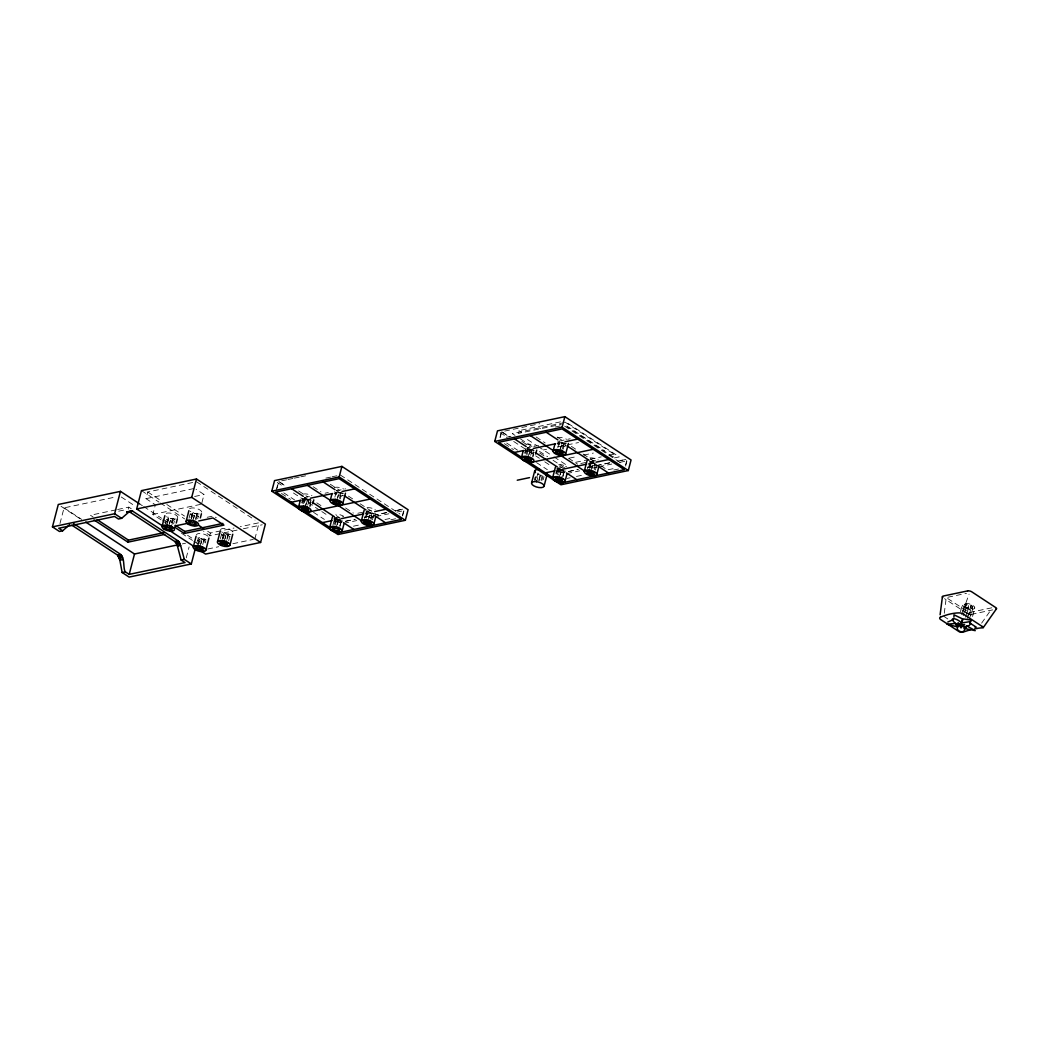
<?xml version="1.0" encoding="UTF-8"?>
<svg xmlns="http://www.w3.org/2000/svg" width="1049" height="1049" viewBox="0 0 1049 1049"><rect width="100%" height="100%" fill="white"/><g stroke="black" fill="none" stroke-linecap="round" stroke-linejoin="round"><path stroke-width="0.75" stroke-dasharray="5 3.75" d="M944.27 613.245L946.264 597.576L969.184 612.577L992.538 607.646M59.963 523.543L64.041 507.873L116.688 496.767M128.293 509.158L128.817 507.139L131.545 508.922M161.035 519.819L152.839 514.456L155.357 504.779L146.008 498.655L147.739 491.994L193.291 482.383M165.244 523.792L165.991 520.907M166.922 522.94L168.43 517.157L170.672 518.704L173.019 518.298L174.763 519.517L172.416 519.924L171.669 522.822M167.368 523.569L168.732 519.045L166.489 517.498L168.43 517.157M168.784 525.942L170.672 518.704M169.728 523.163L170.489 520.265L172.705 521.812L174.632 521.471L172.416 519.924M171.892 522.638L173.019 518.298M171.944 524.697L172.705 521.812M173.636 523.857L174.396 520.96M189.043 518.206L190.551 512.423L192.478 512.082L194.721 513.643L197.068 513.223L198.825 514.443L197.697 518.783M190.984 517.865L192.478 512.082M191.416 518.494L192.177 515.61L194.537 515.19L196.753 516.737L198.694 516.396L196.478 514.849L198.825 514.443M191.652 518.311L192.78 513.971L190.551 512.423M192.846 520.868L194.721 513.643M193.79 518.088L194.537 515.19M195.35 519.189L197.068 513.223M196.006 519.622L196.753 516.737M186.25 557.884L189.108 546.909M201.893 502.799L204.044 494.499L196.032 489.24M196.871 542.857L197.618 539.973L199.979 539.566L198.851 543.893M197.802 544.89L199.677 537.665L201.919 539.225L204.267 538.806L206.024 540.025L205.263 542.923M198.615 544.077L199.376 541.192L201.736 540.773L203.952 542.32L205.892 541.979L203.676 540.432L202.536 544.772M200.031 546.45L201.919 539.225M200.975 543.67L201.736 540.773M202.759 544.588L204.267 538.806M209.63 535.987L210.403 533.023L233.966 528.04M220.395 538.662L221.903 532.879L223.843 532.538L226.086 534.098L228.433 533.692L230.177 534.898L227.83 535.318L227.082 538.203M222.336 538.321L223.843 532.538M222.781 538.963L223.529 536.065L225.889 535.659L228.105 537.193L230.046 536.852L227.83 535.318M223.017 538.766L224.145 534.439L221.903 532.879M224.198 541.323L226.086 534.098M225.142 538.543L225.889 535.659M226.925 539.474L228.433 533.692M228.669 540.681L229.429 537.796M254.841 539.068L259.09 522.743L240.247 526.716M276.28 490.027L278.129 482.907M276.988 488.401L278.431 482.855M301.692 502.786L302.833 498.459L304.682 498.065L307.029 499.599L309.285 499.127L311.12 500.321L308.865 500.793L311.186 502.327L309.337 502.707L307.003 501.186L304.748 501.671L302.912 500.465L302.151 503.363M303.174 503.848L304.682 498.065M304.42 502.877L305.18 499.993L302.833 498.459M304.774 508.267L307.029 499.599M305.875 505.526L307.003 501.186M307.737 505.133L309.285 499.127M309.612 506.103L310.74 501.763M310.058 506.654L310.819 503.769M334.867 497.147L336.375 491.365L338.722 492.899L340.977 492.427L342.813 493.633L340.558 494.105L342.879 495.626L341.03 496.02L338.696 494.499L336.441 494.971L334.605 493.777L336.86 493.292L335.732 497.632M336.847 500.137L338.722 492.899M337.948 497.383L338.696 494.499M339.43 498.445L340.977 492.427M332.926 525.195L334.054 520.855L336.323 520.37L335.129 524.946M340.269 498.904L341.03 496.02M334.316 524.225L335.824 518.442L338.171 519.989L340.427 519.504L339.26 524.08M336.296 527.214L338.171 519.989M337.398 524.474L338.145 521.576L340.479 523.097L342.341 522.704L340.007 521.183L342.262 520.71L341.135 525.051M339.719 525.995L340.781 522.245L355.047 519.242M340.007 526.414L341.095 522.245L355.27 519.255M364.619 518.494L365.367 515.61M366.022 517.537L367.517 511.755L369.864 513.289L372.12 512.817L373.955 514.023L371.7 514.495L374.034 516.016L372.172 516.41L369.851 514.889L367.583 515.361L365.747 514.167L368.015 513.682L366.822 518.258M367.989 520.514L369.864 513.289M369.091 517.773L369.851 514.889M370.612 518.599L372.12 512.817M371.425 519.294L372.172 516.41M372.447 519.793L373.575 515.465M402.318 515.885L403.76 510.339M402.659 515.806L404.101 510.247M499.967 437.433L501.081 433.158M500.307 437.276L501.75 431.716L539.776 423.691M560.454 421.868L518.914 430.641L518.18 433.46L561.307 424.36M524.644 453.037L525.772 448.71L527.634 448.316L529.981 449.851L532.236 449.365L534.072 450.572L531.817 451.044L534.138 452.565L532.289 452.958L529.955 451.437L527.699 451.922L525.864 450.716L525.103 453.614M526.126 454.099L527.634 448.316M526.939 454.807L528.119 450.244L525.772 448.71M527.726 458.518L529.981 449.851M529.207 454.335L529.955 451.437M530.689 455.384L532.236 449.365M532.564 456.354L533.692 452.014M533.01 456.905L533.771 454.02M536.918 480.809L534.57 479.275L535.318 476.39M534.662 481.294L536.55 474.069M537.927 473.099L536.432 478.882L534.57 479.275M536.498 482.488L538.793 473.584M538.78 480.429L540.274 474.646M539.134 480.573L540.628 474.791M540.982 480.18L542.163 475.603M541.835 480.652L542.962 476.312M543.251 479.695L543.998 476.81M557.819 447.399L559.327 441.616L561.674 443.15L563.929 442.678L565.765 443.884L563.51 444.356L565.831 445.877L563.982 446.271L561.648 444.75L559.379 445.222L557.557 444.029L559.812 443.543L559.065 446.441M559.419 451.831L561.674 443.15M560.52 449.09L561.648 444.75M555.786 473.427L556.547 470.529L564.428 468.864M562.382 448.697L563.929 442.678M556.245 473.991L557.006 471.106L559.261 470.621L558.081 475.197M563.221 449.156L563.982 446.271M557.268 474.476L558.776 468.693L561.123 470.227L563.379 469.755L561.831 475.774M559.235 477.465L561.123 470.227M560.35 474.712L561.097 471.827L563.431 473.348L565.28 472.955L562.959 471.434L565.214 470.962L564.087 475.302M562.67 476.246L563.733 472.496L577.999 469.493M562.959 476.652L564.034 472.496L578.301 469.48M587.571 468.746L588.319 465.861M588.961 467.788L590.469 462.006L592.816 463.54L595.071 463.068L593.904 467.631M589.774 468.51L590.967 463.933L588.62 462.399L590.469 462.006M590.941 470.765L592.816 463.54M592.042 468.024L592.79 465.14L595.124 466.661L596.973 466.267L594.652 464.746L596.907 464.261M594.363 469.546L595.124 466.661M595.399 470.044L596.527 465.717M565.005 422.091L614.058 454.191L613.324 457.023L566.893 426.628M625.624 464.825L626.738 460.55M625.61 466.058L627.42 459.121L617.913 461.127M960.464 611.672L962.274 604.749M961.736 614.609L964.385 604.46L966.234 604.067L968.581 605.601L970.954 605.103L972.79 606.309L969.774 617.9M963.231 610.846L964.359 606.492L966.732 605.994L965.067 612.052M963.218 615.671L966.234 604.067M965.565 617.205L968.581 605.601M967.047 612.996L968.555 607.201L970.889 608.722L972.751 608.328L970.863 615.579M967.401 618.412L970.954 605.103M969.381 614.517L970.889 608.722M972.567 616.445L974.796 607.896M962.982 610.938L969.079 594.167M967.912 615.448L969.184 612.577M981.628 623.145L991.633 608.931M146.008 498.655L194.694 488.375M116.033 509.84L90.437 515.243L93.164 517.026M117.632 509.499L128.817 507.139M118.707 511.178L126.693 509.499M194.629 496.479L204.044 494.499M281.67 480.809L286.679 479.813M288.003 479.472L292.986 478.475M294.349 478.134L299.28 477.151M300.853 476.823L305.587 475.813M506.274 437.315L511.033 436.318M555.393 426.956L560.153 425.946M152.839 514.456L201.526 504.176M325.846 478.108L330.566 477.111M332.14 476.771L336.873 475.774M527.463 447.792L530.637 447.123L521.55 441.183M533.81 446.454L538.557 445.458M559.156 441.104L570.236 438.757M559.327 441.616L557.465 442.009L559.812 443.543M207.191 517.288L213.537 515.951L216.264 517.734M523.779 450.48L530.112 449.142M557.045 443.452L561.792 442.455M304.525 497.554L312.445 495.875M325.111 493.2L328.285 492.532M336.204 490.853L345.711 488.847M525.864 450.716L528.119 450.244M300.827 500.229L307.16 498.891M334.093 493.2L338.853 492.204M302.912 500.465L305.18 499.993M543.395 449.955L546.581 449.287M557.766 446.926L565.752 445.235L559.196 440.75M567.352 444.907L578.537 442.547M569.358 458.138L577.343 456.446M583.742 455.096L593.341 453.076M237.087 530.086L210.351 535.724L203.598 531.305M243.368 528.762L262.237 524.775M182.356 543.893L185.542 543.225M575.717 462.294L588.502 459.593M590.102 459.252L601.274 456.892M609.259 455.2L614.058 454.191M557.032 468.523L566.539 466.517M580.792 463.501L598.218 459.816M590.954 461.744L595.753 460.734M558.776 468.693L556.914 469.087L559.261 470.621M589.079 463.252L595.426 461.914M614.452 457.902L619.212 456.892L566.211 422.196L512.292 433.591L515.007 435.361M588.187 463.842L592.947 462.845M334.08 518.272L343.587 516.265A6.451 2.649 14.6 0 0 335.824 514.298M357.84 513.249L375.267 509.565M590.967 463.933L588.699 464.419L590.535 465.612L592.79 465.14M335.824 518.442L333.975 518.835L336.323 520.37M367.517 511.755L365.668 512.148L368.015 513.682M561.097 471.827L558.842 472.299L557.006 471.106M335.142 519.95L341.476 518.612M365.236 513.59L373.156 511.925M587.506 467.487L609.679 462.806M617.599 461.127L625.532 459.449M587.807 467.474L609.98 462.793M207.715 549.02L218.717 546.699M232.852 543.723L253.268 539.409M338.145 521.576L335.89 522.061L334.054 520.855M566.906 473.532L579.73 470.817M592.567 468.103L597.379 467.093M598.979 466.753L611.803 464.038M619.828 462.347L627.84 460.655M364.554 517.236L386.727 512.555M364.724 517.262L386.793 512.607M343.954 523.281L356.791 520.566M369.615 517.852L374.427 516.842M376.027 516.501L388.864 513.787M396.876 512.096L404.901 510.404M566.985 478.436L570.158 477.767M576.491 476.43L582.824 475.092M608.184 469.729L616.104 468.064M613.796 470.018L618.543 469.008M353.461 526.192L361.341 524.526M384.983 519.543L392.864 517.891M390.844 519.766L395.591 518.757M947.824 597.248L966.509 593.301M968.555 607.201L966.195 607.699L964.359 606.492M972.79 606.309L970.417 606.807L972.751 608.328M971.217 614.399L992.656 609.875M192.78 513.971L190.42 514.39L192.177 515.61M168.732 519.045L166.371 519.465L168.115 520.684L170.489 520.265M199.677 537.665L197.75 538.006L199.979 539.566M224.145 534.439L221.785 534.846L223.529 536.065M203.676 540.432L206.024 540.025M566.408 443.465L565.949 443.504A6.451 2.649 14.6 0 1 558.658 441.813M343.456 493.214L342.997 493.253A6.451 2.649 14.6 0 1 335.706 491.561M199.153 513.944L198.681 513.984A6.451 2.649 14.6 0 1 190.302 511.374L190.157 511.243M967.794 613.835L968.122 613.98A2.859 1.167 14.6 0 0 971.217 614.412M967.48 613.678L944.559 598.677M964.385 604.46L966.732 605.994M943.864 616.379L947.785 618.949M566.814 426.025L604.526 450.703M564.677 426.169L622.896 464.287M557.137 437.04L562.316 440.436M571.403 446.376L576.596 449.785M583.087 454.033L593.472 460.826M601.247 465.926L605.142 468.47M539.252 427.887L540.55 428.739M590.351 461.14L596.829 465.389M536.105 436.987L545.178 442.927M568.545 458.216L577.619 464.169M518.914 430.641L521.641 432.424M527.463 439.544L536.76 445.615M538.085 446.494L552.679 456.04M554.003 456.905L567.273 465.599M520.448 438.928L532.669 446.926M539.474 451.372L547.617 456.708M553.059 460.275L565.293 468.274M539.724 453.076L544.916 456.472M559.183 465.822L564.375 469.218M527.516 447.451L534.007 451.699M558.658 467.828L565.149 472.076M501.75 431.716L509.866 437.04M527.477 448.566L534.243 452.998M557.268 468.064L564.034 472.496M502.812 432.621L509.578 437.053M527.175 448.566L533.941 452.998M556.967 468.064L563.733 472.496M500.203 432.634L506.955 437.066M513.708 441.485L539.383 458.282M544.785 461.822L551.538 466.241M556.94 469.782L563.693 474.2M506.706 443.084L517.55 450.178M536.498 462.596L547.342 469.69M504.412 443.675L513.499 449.628M340.361 475.027L399.944 514.036M330.291 484.245L339.378 490.185M348.452 496.138L353.644 499.534M360.135 503.782L373.116 512.266M374.414 513.118L379.607 516.514M336.257 490.499L342.735 494.748M367.399 510.889L373.89 515.138M334.526 491.758L336.86 493.292M313.153 486.736L320.942 491.837M345.593 507.978L353.382 513.066M298.611 490.932L307.685 496.872M316.772 502.825L321.964 506.221M336.231 515.57L341.423 518.967M304.564 497.2L311.055 501.448M335.706 517.577L342.197 521.825M278.798 481.465L285.564 485.897M304.525 498.314L311.304 502.746M334.316 517.813L341.095 522.245M279.86 482.37L285.276 485.91M304.223 498.314L311.002 502.746M334.015 517.813L340.781 522.245M277.251 482.383L284.004 486.815M293.471 493.004L320.483 510.693M321.833 511.571L328.586 515.99M333.988 519.53L340.755 523.949M283.768 492.833L294.599 499.927M313.559 512.345L324.39 519.439M281.473 493.423L290.547 499.376M196.425 481.714L255.012 520.068M147.739 491.994L161.362 500.911M166.817 504.477L184.519 516.069M207.676 531.24L210.403 533.023M141.445 490.63L159.015 502.117M160.366 503.009L184.676 518.927M139.622 503.913L142.362 505.71M143.739 506.601L161.546 518.258M162.91 519.15L168.391 522.743M187.561 535.292L193.042 538.884M162.411 520.724L166.503 523.399M181.543 533.246L192.478 540.405M193.842 541.297L197.946 543.985M121.225 496.977L134.783 505.854M64.041 507.873L81.665 519.412M61.026 506.287L80.196 518.835M197.618 539.973L199.376 541.192M208.03 536.249L207.715 535.987A6.451 2.649 14.6 0 0 199.258 533.521L198.799 533.574A6.451 2.649 14.6 0 0 196.438 534.911M205.879 539.566A6.451 2.649 14.6 0 1 197.828 537.232M230.937 534.361A6.464 2.649 14.6 0 1 230.505 534.413L230.046 534.439A6.464 2.649 14.6 0 1 221.654 531.843M220.592 529.784A6.464 2.649 14.6 0 1 222.965 528.447L223.411 528.408A6.464 2.649 14.6 0 1 231.868 530.86L232.183 531.122A6.464 2.649 14.6 0 1 233.088 532.446M189.633 508.713A6.451 2.649 14.6 0 1 191.6 507.991L192.059 507.939A6.451 2.649 14.6 0 1 200.516 510.404L200.831 510.666A6.451 2.649 14.6 0 1 201.696 512.699M177.543 517.983A6.464 2.649 14.6 0 0 176.77 515.741L176.455 515.465A6.464 2.649 14.6 0 0 167.997 513.013L167.552 513.053A6.464 2.649 14.6 0 0 165.401 513.971M175.537 518.967A6.464 2.649 14.6 0 1 175.091 519.019L174.632 519.058A6.464 2.649 14.6 0 1 166.581 516.711M334.369 487.601A6.451 2.649 14.6 0 1 335.47 487.3L335.903 487.247A6.451 2.649 14.6 0 1 343.639 489.044M340.951 520.317A6.451 2.649 14.6 0 1 334.343 518.14M310.832 499.967A6.451 2.649 14.6 0 1 304.013 498.249M303.004 494.171A6.451 2.649 14.6 0 1 303.777 493.987L304.21 493.935A6.451 2.649 14.6 0 1 311.946 495.731M373.667 513.656A6.451 2.649 14.6 0 1 366.049 511.44M367.058 507.637A6.451 2.649 14.6 0 1 375.201 509.683M557.307 437.853A6.451 2.649 14.6 0 1 558.422 437.551L558.855 437.499A6.451 2.649 14.6 0 1 566.591 439.295M595.058 463.828A6.451 2.649 14.6 0 1 588.633 461.442M589.997 457.889A6.451 2.649 14.6 0 1 597.733 459.685M563.903 470.568A6.451 2.649 14.6 0 1 557.294 468.392M558.776 464.55A6.451 2.649 14.6 0 1 566.447 466.621M533.784 450.218A6.451 2.649 14.6 0 1 526.965 448.5M525.955 444.422A6.451 2.649 14.6 0 1 526.729 444.238L527.162 444.186A6.451 2.649 14.6 0 1 534.466 445.746M541.533 475.354A6.451 2.649 14.6 0 1 537.796 474.187M402.58 509.198L394.66 510.876L402.541 509.289M964.582 607.659A6.451 2.649 14.6 0 0 974.731 608.118A6.451 2.649 14.6 0 0 966.234 603.359A6.451 2.649 14.6 0 0 964.582 607.659"/><path stroke-width="1.5" d="M971.361 620.221L970.876 621.074M940.114 614.753L942.408 596.75M69.719 524.631L62.638 530.794L59.465 531.476L52.45 526.873L58.285 504.49L120.451 491.365L139.622 503.913M52.45 526.873L114.616 513.748L120.451 491.365M93.99 519.924L127.952 542.163L128.476 540.143L163.657 532.708M163.683 526.664L136.672 508.975L141.445 490.63L196.478 479L265.384 524.107L260.598 542.464L205.565 554.082L201.513 551.433M71.804 525.143L117.54 555.091L119.861 560.205L122.13 572.492L125.303 571.823L129.197 574.367L134.508 554.003L177.569 544.903M162.031 526.493L164.85 515.702M170.908 525.706L170.161 528.604L172.508 528.185L170.764 526.965L168.404 527.385L166.175 525.824L164.234 526.165L166.476 527.726L164.116 528.132L165.86 529.352L167.224 524.828M165.86 529.352L168.22 528.945L170.436 530.479L171.577 526.139M176.284 523.018L177.36 518.862M136.672 508.975L191.705 497.357L196.478 479M186.093 521.419L188.899 510.64M174.724 527.227L184.27 533.482L184.794 531.463L222.86 523.425M189.921 524.277L192.282 523.871L194.498 525.405L196.438 525.064L194.209 523.53L196.569 523.11L194.812 521.904L192.465 522.31L190.223 520.75L188.282 521.091L190.525 522.651L188.164 523.058L189.921 524.277L190.669 521.392M194.498 525.405L195.245 522.52M200.333 517.944L201.421 513.787M193.291 547.014L196.097 536.223M122.13 572.492L129.145 577.081L191.311 563.956L195.206 549.033M197.723 548.234L195.481 546.673L197.422 546.332L199.664 547.893L202.011 547.486L203.755 548.706L201.408 549.112L203.624 550.659L201.696 550.987L199.48 549.453L197.107 549.86L195.363 548.64L197.723 548.234L198.471 545.336M199.48 549.453L200.228 546.555M205.748 550.384A6.451 2.649 14.6 0 0 197.251 545.611A6.451 2.649 14.6 0 0 195.599 549.925A6.451 2.649 14.6 0 0 205.748 550.384L208.961 538.058M217.445 541.887L220.251 531.096M226.322 541.1L225.574 543.985L227.79 545.532L225.85 545.873L223.634 544.326L221.273 544.746L219.516 543.526L221.89 543.107L222.637 540.222M223.634 544.326L224.381 541.441M229.901 545.257A6.451 2.649 14.6 0 0 221.418 540.497A6.451 2.649 14.6 0 0 219.766 544.798A6.451 2.649 14.6 0 0 229.901 545.257L232.773 534.243M271.796 491.181L274.55 480.612L341.908 466.399L408.1 509.722L405.347 520.291L338.001 534.518L271.796 491.181L339.168 476.967L405.347 520.291M298.454 507.519L300.302 500.439M307.357 506.575L306.61 509.473L308.865 509.001L307.029 507.795L304.774 508.267L302.427 506.733L300.565 507.126L302.912 508.66L300.657 509.145L302.479 510.339L303.672 505.775M302.479 510.339L304.748 509.866L305.508 506.969M304.748 509.866L307.082 511.387L307.829 508.49M312.759 503.808L313.782 499.875M330.147 500.819L331.995 493.738M339.168 476.967L341.908 466.399M334.172 503.651L336.441 503.166L338.761 504.687L340.623 504.294L338.303 502.773L340.558 502.301L338.722 501.094L336.467 501.579L334.12 500.045L332.258 500.439L334.605 501.973L332.336 502.445L334.172 503.651L335.313 499.311M329.596 527.909L332.467 516.882M336.441 503.166L337.201 500.281M338.761 504.687L339.522 501.802M333.621 530.728L335.89 530.243L338.224 531.777L340.073 531.384L337.752 529.863L340.007 529.378L338.171 528.185L335.916 528.657L333.569 527.123L331.707 527.516L334.054 529.05L331.799 529.522L333.621 530.728L334.382 527.831M342.669 503.979A6.451 2.649 14.6 0 0 333.884 499.311A6.451 2.649 14.6 0 0 332.703 503.743A6.451 2.649 14.6 0 0 342.669 503.979L345.475 493.187M338.224 531.777L338.971 528.88M342.118 531.056A6.451 2.649 14.6 0 0 333.333 526.388A6.451 2.649 14.6 0 0 332.153 530.82A6.451 2.649 14.6 0 0 342.118 531.056L343.902 524.198M361.289 521.209L364.16 510.194M370.192 520.278L369.445 523.163L371.7 522.69L369.864 521.484L367.609 521.969L365.262 520.422L363.4 520.815L365.747 522.363L363.492 522.835L365.327 524.041L366.507 519.465M365.327 524.041L367.583 523.556L368.343 520.671M367.583 523.556L369.917 525.077L370.664 522.192M373.811 524.369A6.451 2.649 14.6 0 0 365.026 519.701A6.451 2.649 14.6 0 0 363.846 524.133A6.451 2.649 14.6 0 0 373.811 524.369L375.594 517.511M494.748 441.432L497.501 430.864L564.86 416.65L631.052 459.973L628.299 470.542L560.953 484.769L494.748 441.432L562.107 427.218L628.299 470.542M521.405 457.77L523.254 450.69M525.431 460.59L527.699 460.118L530.02 461.639L531.882 461.245L529.561 459.724L531.804 459.239L529.981 458.046L527.726 458.518L525.379 456.984L523.517 457.377L525.864 458.911L523.595 459.396L525.431 460.59L526.192 457.705M527.699 460.118L528.447 457.22M535.711 454.06L536.734 450.126M531.568 482.986L534.715 470.883M553.098 451.07L554.934 443.989M544.025 486.369A6.451 2.649 14.6 0 0 535.541 481.596A6.451 2.649 14.6 0 0 533.889 485.897A6.451 2.649 14.6 0 0 544.025 486.369L547.237 474.043M562.107 427.218L564.86 416.65M562.002 450.139L561.254 453.024L563.497 452.552L561.674 451.345L559.419 451.831L557.071 450.296L555.209 450.677L557.557 452.224L555.288 452.696L557.124 453.902L557.884 451.004M552.6 477.924L555.419 467.133M557.124 453.902L559.392 453.417L560.14 450.532M559.392 453.417L561.713 454.938L562.474 452.053M561.451 477.216L560.704 480.101L562.959 479.629L561.123 478.436L558.868 478.908L556.521 477.374L554.659 477.767L557.006 479.301L554.737 479.773L556.573 480.98L557.334 478.082M556.573 480.98L558.842 480.494L559.589 477.61M565.608 454.23A6.451 2.649 14.6 0 0 556.835 449.562A6.451 2.649 14.6 0 0 555.655 453.994A6.451 2.649 14.6 0 0 565.608 454.23L568.427 443.439M558.842 480.494L561.163 482.029L561.923 479.131M565.07 481.307A6.451 2.649 14.6 0 0 556.285 476.639A6.451 2.649 14.6 0 0 555.105 481.071A6.451 2.649 14.6 0 0 565.07 481.307L566.853 474.45M584.241 471.46L587.112 460.445M588.266 474.292L590.535 473.807L592.869 475.328L594.717 474.935L592.397 473.414L594.652 472.942L592.816 471.735L590.561 472.22L588.214 470.673L586.352 471.067L588.699 472.614L586.443 473.086L588.266 474.292L589.407 469.952M590.535 473.807L591.295 470.922M596.763 474.607A6.451 2.649 14.6 0 0 587.978 469.952A6.451 2.649 14.6 0 0 586.797 474.384A6.451 2.649 14.6 0 0 596.763 474.607L598.546 467.762M953.947 617.192L953.987 614.806L961.631 618.49L962.392 619.526L961.369 623.368L963.126 618.884L971.361 620.116M964.136 628.063L964.267 628.194A13.558 5.56 14.6 0 1 964.621 628.574C965.382 634.186 955.482 631.695 957.54 626.974A12.837 5.258 14.6 0 1 957.868 626.804L958.078 626.699M970.6 621.559L961.527 622.949A12.968 5.311 14.6 0 0 961.422 623.211L961.356 623.25A13.637 5.586 14.6 0 0 961.277 622.896C958.17 618.648 947.05 615.815 955.442 623.394A12.85 5.271 14.6 0 0 956.006 623.644L956.373 623.801M996.458 608.84L983.215 627.656A2.872 0.747 18.4 0 1 982.598 627.813A71.778 31.457 -40.9 0 0 977.13 628.417M62.638 530.794L58.744 528.25L114.564 516.462L118.458 519.019L121.632 518.337L128.712 512.174L132.633 511.138L178.16 540.943L180.625 545.441L184.296 559.366L191.311 563.956M940.599 617.1L941.137 616.878A68.041 39.757 -57.6 0 1 946.421 615.055L947.68 614.648A92.417 54.05 -57.7 0 1 954.013 613.298A72.119 42.144 -57.6 0 1 959.625 612.891A2.977 0.8 22.6 0 1 963.467 614.255M127.388 511.846L132.633 511.138M127.06 511.951L131.584 511.033M126.732 512.082L132.279 511.086M514.272 452.486L523.779 450.48M533.285 448.474L555.459 443.793M564.965 441.786L577.645 439.111M174.947 525.995L187.627 523.32M198.733 520.973L212.999 517.97L223.922 525.103L184.27 533.482M291.32 502.248L300.827 500.229M310.334 498.223L332.507 493.541M342.013 491.535L354.693 488.86M127.952 542.163L164.732 534.4M561.713 454.938L563.575 454.545L561.254 453.024M529.837 462.688L593.209 449.3M307.082 511.387L308.93 510.994L306.61 509.473M370.258 499.049L306.885 512.437L330.251 527.726M129.46 511.807L174.986 541.612L178.16 540.943M174.986 541.612L178.435 541.232M175.262 541.9L178.697 541.546M175.524 542.215L178.946 541.874M117.54 555.091C125.867 552.417 122.536 568.414 125.303 571.823M175.773 542.543L179.195 542.215M117.816 555.432L120.989 554.764M176.022 542.884L179.431 542.582M118.078 555.8L121.251 555.131M176.258 543.251L179.641 542.949M118.327 556.193L121.5 555.511M176.468 543.618L179.851 543.343M118.563 556.586L121.736 555.918M176.678 544.011L180.035 543.736M118.786 557.006L121.959 556.337M118.996 557.425L122.169 556.757M119.18 557.871L122.353 557.203M119.35 558.317L122.523 557.648M176.861 544.418L177.451 546.109L180.625 545.441M119.861 560.205L123.035 559.537M545.414 472.876L554.921 470.87M564.428 468.864L586.601 464.183M596.107 462.176L608.787 459.488M517.249 480.219L529.535 477.623M322.463 522.625L331.969 520.619M341.476 518.612L363.649 513.931M374.742 511.584L385.835 509.25M177.451 546.109L181.136 560.035L184.296 559.366M561.163 482.029L563.025 481.635L560.704 480.101M560.979 483.064L624.352 469.69L562.067 428.91L498.695 442.298L522.061 457.587M129.197 574.367L185.03 562.592L181.136 560.035M369.917 525.077L371.766 524.684L369.445 523.163M967.624 590.915L943.287 596.042A2.977 1.219 14.6 0 0 942.776 597.458M170.436 530.479L172.377 530.138L170.161 528.604M225.574 543.985L227.921 543.579L226.164 542.359L223.817 542.766L221.588 541.218L219.647 541.546L221.89 543.107M953.174 619.657L947.785 622.018M966.299 626.017L966.431 626.017A13.493 5.533 14.6 0 0 967.126 626.03C968.883 626.686 972.069 623.001 969.787 622.188M983.083 627.42L983.254 627.512A3.213 0.826 21.1 0 0 982.415 626.528M975.046 627.236L976.173 627.079L969.801 623.054M966.431 626.017L966.575 626.056A12.352 5.061 14.6 0 1 967.204 626.148L975.242 630.659L964.818 628.548A13.126 5.376 14.6 0 1 964.398 628.259L964.267 628.194M963.559 614.255L982.297 626.515M546.227 432.254L557.898 439.898M566.985 445.851L589.053 460.288M598.127 466.241L608.512 473.033M530.388 435.61L553.741 450.9M561.53 455.987L584.883 471.276M590.076 474.686L592.672 476.377M514.548 438.954L526.218 446.599M535.305 452.539L557.36 466.989M566.447 472.929L576.819 479.721M527.241 460.983L553.19 477.977M323.276 482.002L334.959 489.66M344.033 495.6L366.101 510.037M375.188 515.99L385.56 522.782M307.436 485.359L330.789 500.648M335.982 504.044L361.931 521.025M365.826 523.582L369.72 526.126M291.596 488.703L303.266 496.347M312.353 502.287L334.408 516.737M343.495 522.677L353.88 529.47M299.109 507.336L275.756 492.047L339.115 478.659L401.413 519.439L338.027 532.813L335.431 531.122M191.705 497.357L260.598 542.464M198.143 524.985L203.598 528.552M175.249 525.208L184.794 531.463M169.099 530.204L194.76 547.001M114.616 513.748L121.632 518.337M97.229 519.688L128.476 540.143M85.73 522.074L134.508 554.003M73.64 523.595L120.714 554.41M956.006 623.644L956.111 623.709A12.955 5.311 14.6 0 0 955.351 623.486L946.959 624.207L957.344 626.869A13.467 5.52 14.6 0 0 957.894 626.751M546.922 474.673A6.451 2.649 14.6 0 1 545.847 475.276M535.488 472.679A6.451 2.649 14.6 0 1 539.579 469.572M940.507 617.035A2.977 1.718 9.5 0 0 940.507 619.448L959.114 631.668A3.108 1.573 3.3 0 0 963.257 632.023L964.49 631.668A76.393 33.463 -40.9 0 1 970.089 629.938M974.6 628.915A76.393 33.463 -40.9 0 1 977.065 628.508M995.737 609.233A2.872 1.18 14.6 0 0 996.157 607.843L971.728 591.793A2.99 1.219 14.6 0 0 967.624 590.915M961.933 625.02L964.647 624.601L961.985 624.916M958.039 623.119L960.609 624.824L958.039 623.119M960.36 626.686C961.146 630.108 962.943 624.824 960.36 626.686M962.536 626.069L966.26 627.446L962.536 626.069M956.15 625.02L959.887 625.545L956.295 624.968M188.4 524.343A6.451 2.649 14.6 0 0 198.549 524.802A6.451 2.649 14.6 0 0 190.053 520.029A6.451 2.649 14.6 0 0 188.4 524.343M164.352 529.404A6.451 2.649 14.6 0 0 174.488 529.876A6.451 2.649 14.6 0 0 166.004 525.103A6.451 2.649 14.6 0 0 164.352 529.404M301.011 510.43A6.451 2.649 14.6 0 0 310.976 510.666A6.451 2.649 14.6 0 0 302.191 505.998A6.451 2.649 14.6 0 0 301.011 510.43M523.962 460.681A6.451 2.649 14.6 0 0 533.928 460.917A6.451 2.649 14.6 0 0 525.143 456.249A6.451 2.649 14.6 0 0 523.962 460.681"/></g></svg>
